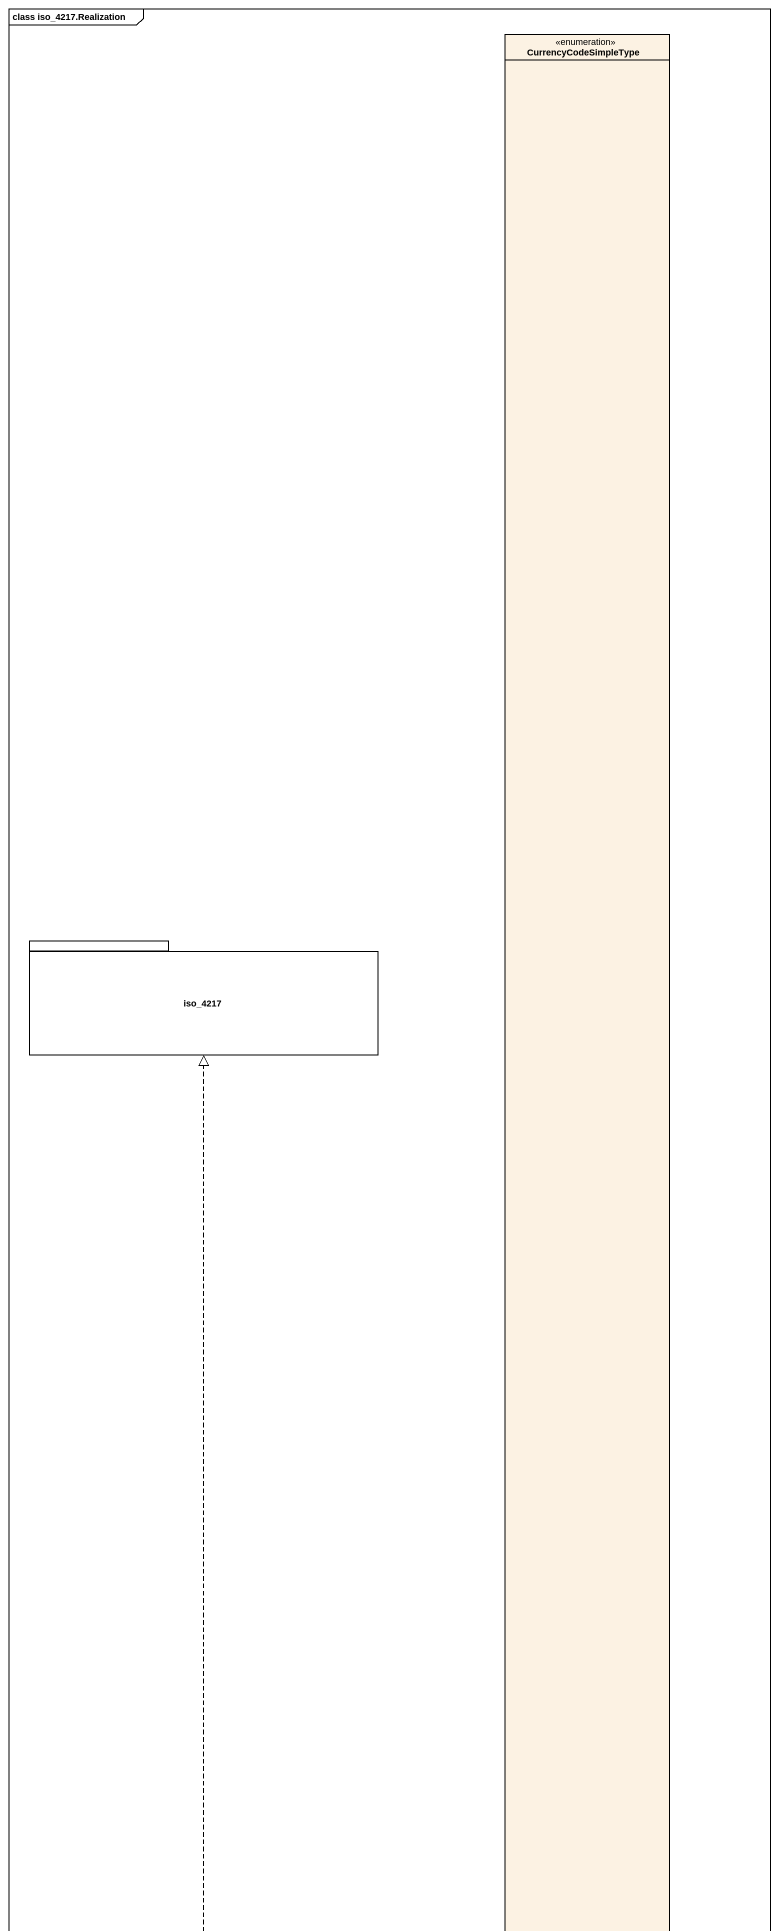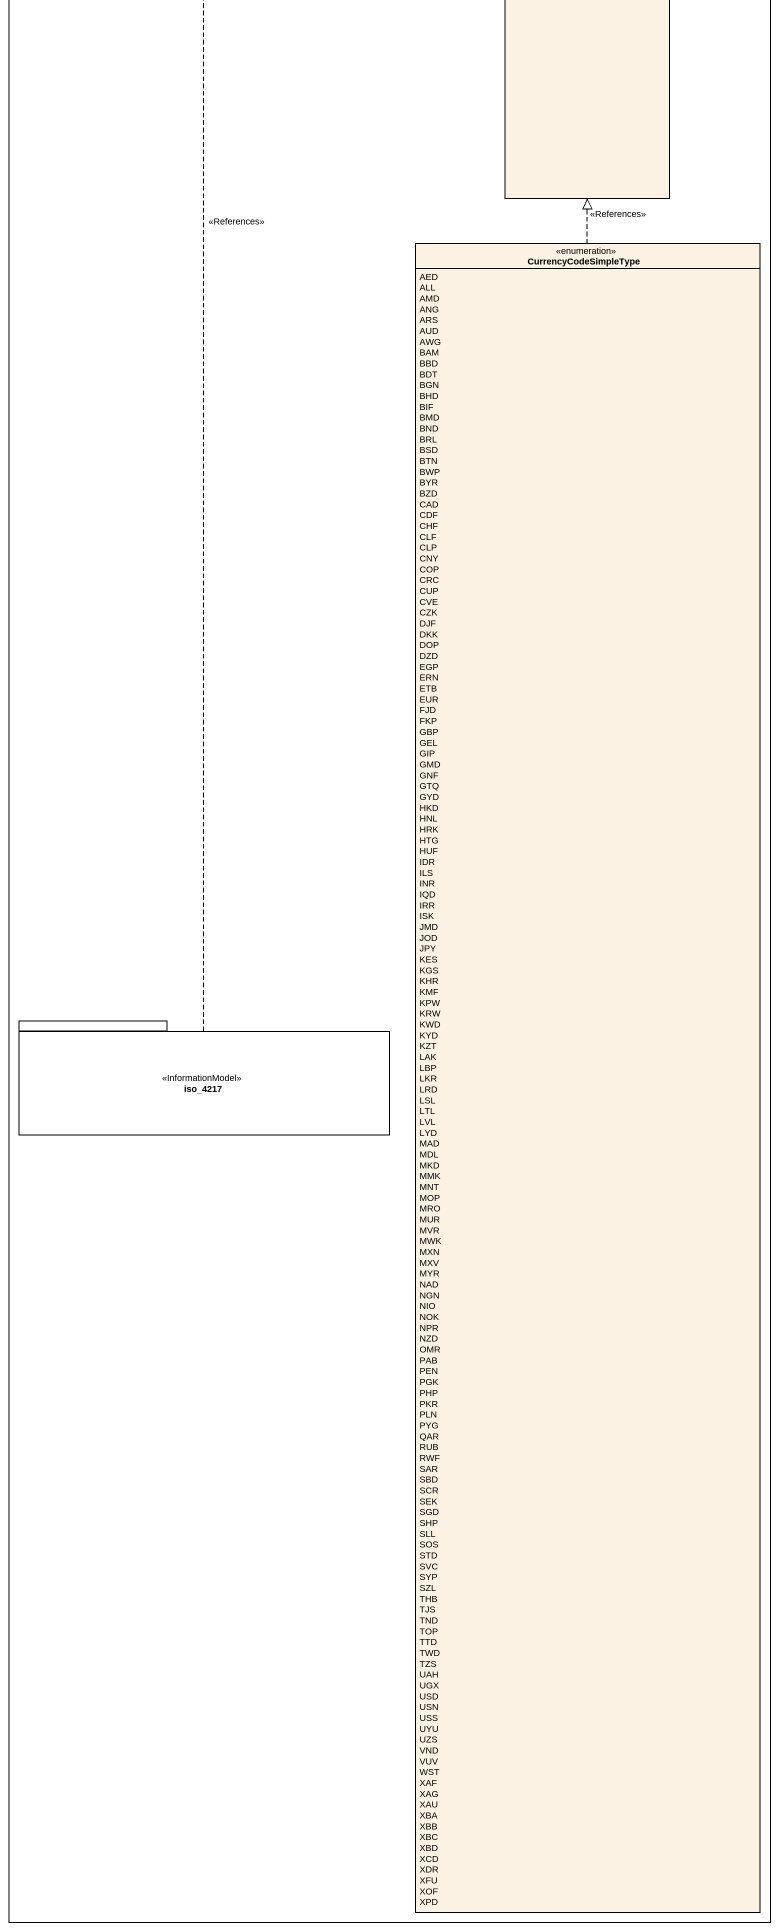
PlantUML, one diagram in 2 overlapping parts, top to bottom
@startuml
mainframe class iso_4217.Realization
hide circle
hide empty members
enum CurrencyCodeSimpleType
package iso_4217 {
}
enum "CurrencyCodeSimpleType" as CurrencyCodeSimpleType_2 {
  AED
  ALL
  AMD
  ANG
  ARS
  AUD
  AWG
  BAM
  BBD
  BDT
  BGN
  BHD
  BIF
  BMD
  BND
  BRL
  BSD
  BTN
  BWP
  BYR
  BZD
  CAD
  CDF
  CHF
  CLF
  CLP
  CNY
  COP
  CRC
  CUP
  CVE
  CZK
  DJF
  DKK
  DOP
  DZD
  EGP
  ERN
  ETB
  EUR
  FJD
  FKP
  GBP
  GEL
  GIP
  GMD
  GNF
  GTQ
  GYD
  HKD
  HNL
  HRK
  HTG
  HUF
  IDR
  ILS
  INR
  IQD
  IRR
  ISK
  JMD
  JOD
  JPY
  KES
  KGS
  KHR
  KMF
  KPW
  KRW
  KWD
  KYD
  KZT
  LAK
  LBP
  LKR
  LRD
  LSL
  LTL
  LVL
  LYD
  MAD
  MDL
  MKD
  MMK
  MNT
  MOP
  MRO
  MUR
  MVR
  MWK
  MXN
  MXV
  MYR
  NAD
  NGN
  NIO
  NOK
  NPR
  NZD
  OMR
  PAB
  PEN
  PGK
  PHP
  PKR
  PLN
  PYG
  QAR
  RUB
  RWF
  SAR
  SBD
  SCR
  SEK
  SGD
  SHP
  SLL
  SOS
  STD
  SVC
  SYP
  SZL
  THB
  TJS
  TND
  TOP
  TTD
  TWD
  TZS
  UAH
  UGX
  USD
  USN
  USS
  UYU
  UZS
  VND
  VUV
  WST
  XAF
  XAG
  XAU
  XBA
  XBB
  XBC
  XBD
  XCD
  XDR
  XFU
  XOF
  XPD
}
package "iso_4217" as iso_4217_2 <<InformationModel>> {
}
CurrencyCodeSimpleType_2 .up.|> CurrencyCodeSimpleType : <<References>>
iso_4217_2 .up.|> iso_4217 : <<References>>
@enduml
